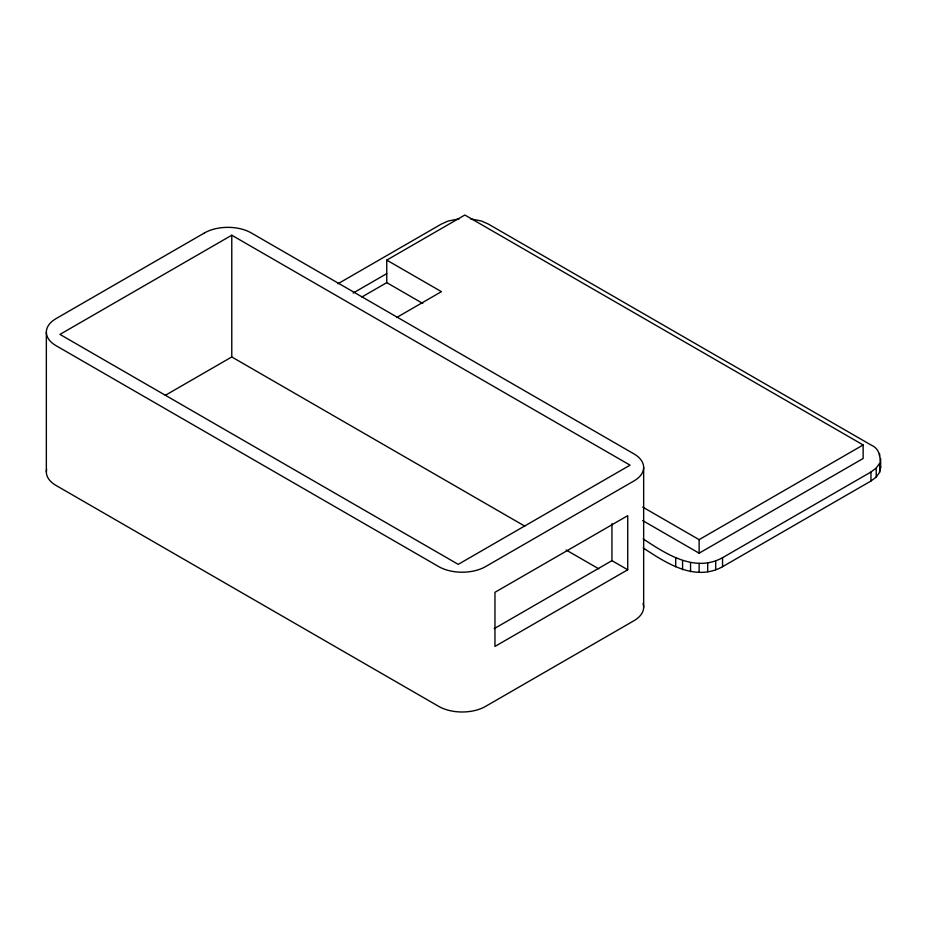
<?xml version="1.0" encoding="UTF-8"?>
<svg xmlns="http://www.w3.org/2000/svg" width="927" height="927" viewBox="0 0 927 927"><rect width="100%" height="100%" fill="white"/><g stroke="black" fill="none" stroke-linecap="round" stroke-linejoin="round"><path stroke-width="1.39" d="M643.199 547.927C666.038 562.967 694.879 582.075 722.562 566.698L870.951 481.032L876.212 477.069L879.526 472.457C880.117 462.411 882.666 450.012 870.951 444.96L488.274 224.033L481.414 220.985L470.568 218.865M879.526 472.457L880.65 467.509L880.65 458.483M643.199 538.911C666.038 553.952 694.879 573.06 722.562 557.683L870.951 472.017L876.212 468.054L879.526 463.442M231.773 235.215L59.954 334.404L458.239 564.358L630.059 465.157L231.773 235.215L231.773 356.953L524.844 526.165M337.926 283.778L441.426 224.033L448.286 220.985L459.132 218.865M422.782 303.442L386.756 282.642L386.756 260.105L464.856 215.018L863.141 444.96L863.141 458.483L699.132 553.176L642.701 520.592M165.307 395.331L231.773 356.953M353.141 293.036L386.756 273.627M361.854 297.022L386.756 282.642M396.605 317.544L441.426 291.657L386.756 260.105M494.218 628.633L611.947 560.661L627.73 569.769L627.73 515.667L494.96 592.307L494.96 646.42L627.73 569.769M642.701 507.069L699.132 539.641L863.141 444.96M566.177 550.024L598.738 568.819M880.082 465.03L880.65 467.509M879.526 453.535L879.526 456.107M876.212 468.054L876.212 477.069M870.951 472.017L870.951 481.032M722.562 557.683L722.562 566.698M715.702 560.719L715.702 569.734M707.707 562.631L707.707 571.646M699.132 539.641L699.132 553.176M699.132 563.28L699.132 572.307M690.557 562.631L690.557 571.646M682.573 560.719L682.573 569.734M675.702 557.683L675.702 566.698M643.662 467.417L643.662 607.197M611.947 523.639L611.947 560.661M46.35 332.156L46.35 471.924M46.628 469.433A33.129 19.131 0 0 0 56.049 485.458L438.726 706.386A33.129 19.131 0 0 0 485.574 706.386L633.964 620.719A33.129 19.131 0 0 0 643.025 603.454M204.438 232.955L56.049 318.621A33.129 19.131 0 0 0 56.049 345.678L438.726 566.606A33.129 19.131 0 0 0 485.574 566.606L633.964 480.939A33.129 19.131 0 0 0 633.964 453.894L251.298 232.955A33.129 19.131 0 0 0 204.438 232.955"/></g></svg>
